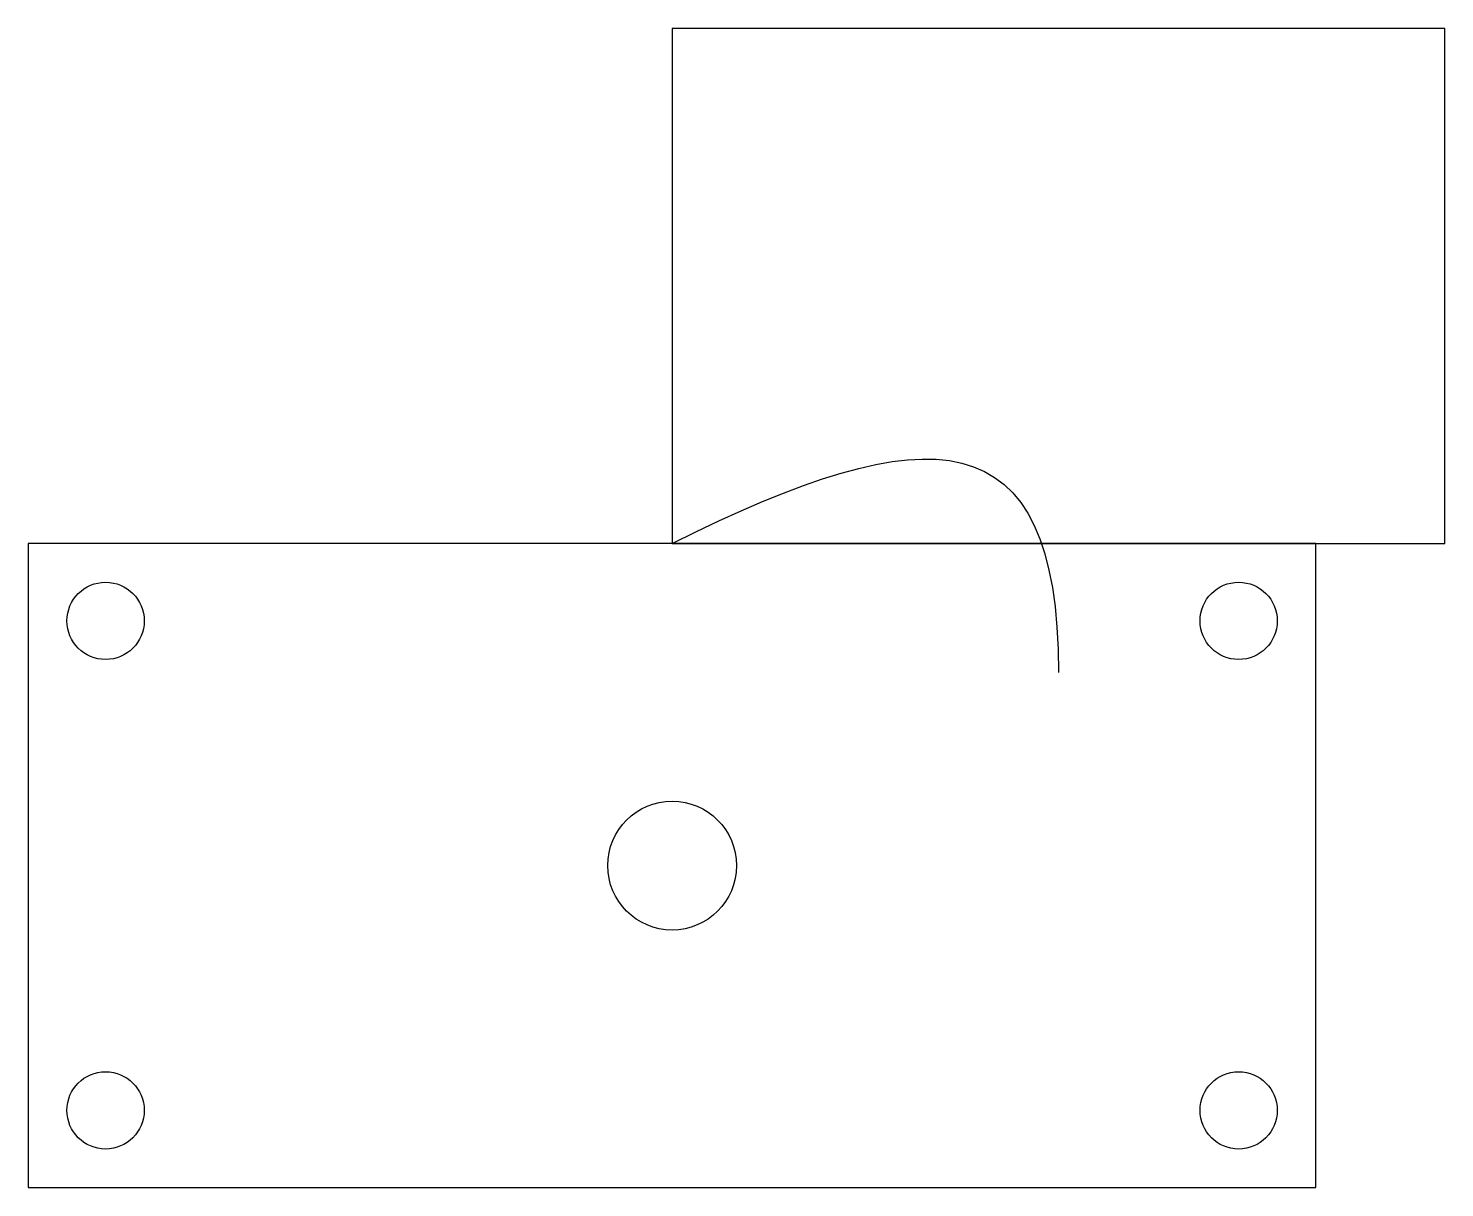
# Model space of a CAD drawing. Header units: metres. Extents: x 0 to 110, y 0 to 90.
import ezdxf

# ---------------------------------------------------------------- set-up
doc = ezdxf.new("R2010")
doc.units = ezdxf.units.M
for name, color, linetype in [('CurvedArm', 7, 'Continuous'), ('DoorBracket', 7, 'Continuous'), ('MountingHoles', 7, 'Continuous'), ('MountingPlate', 7, 'Continuous'), ('PivotPinHole', 7, 'Continuous')]:
    doc.layers.add(name, color=color, linetype=linetype)

msp = doc.modelspace()

# ---------------------------------------------------------------- linework, layer by layer
at = {"layer": 'CurvedArm'}
msp.add_line((50, 50), (50, 50), dxfattribs=at)
msp.add_open_spline([(50, 50), (70, 60), (80, 60), (80, 40)], degree=3, dxfattribs=at)
at = {"layer": 'DoorBracket'}
for p, q in [((110, 90), (50, 90)), ((50, 90), (50, 50)), ((110, 50), (110, 90)), ((50, 50), (110, 50))]:
    msp.add_line(p, q, dxfattribs=at)
at = {"layer": 'MountingHoles'}
for centre in [(6, 44), (94, 44), (6, 6), (94, 6)]:
    msp.add_circle(centre, 3, dxfattribs=at)
at = {"layer": 'MountingPlate'}
for p, q in [((100, 50), (0, 50)), ((0, 50), (0, 0)), ((100, 0), (100, 50)), ((0, 0), (100, 0))]:
    msp.add_line(p, q, dxfattribs=at)
at = {"layer": 'PivotPinHole'}
msp.add_circle((50, 25), 5, dxfattribs=at)

doc.saveas('drawing.dxf')
